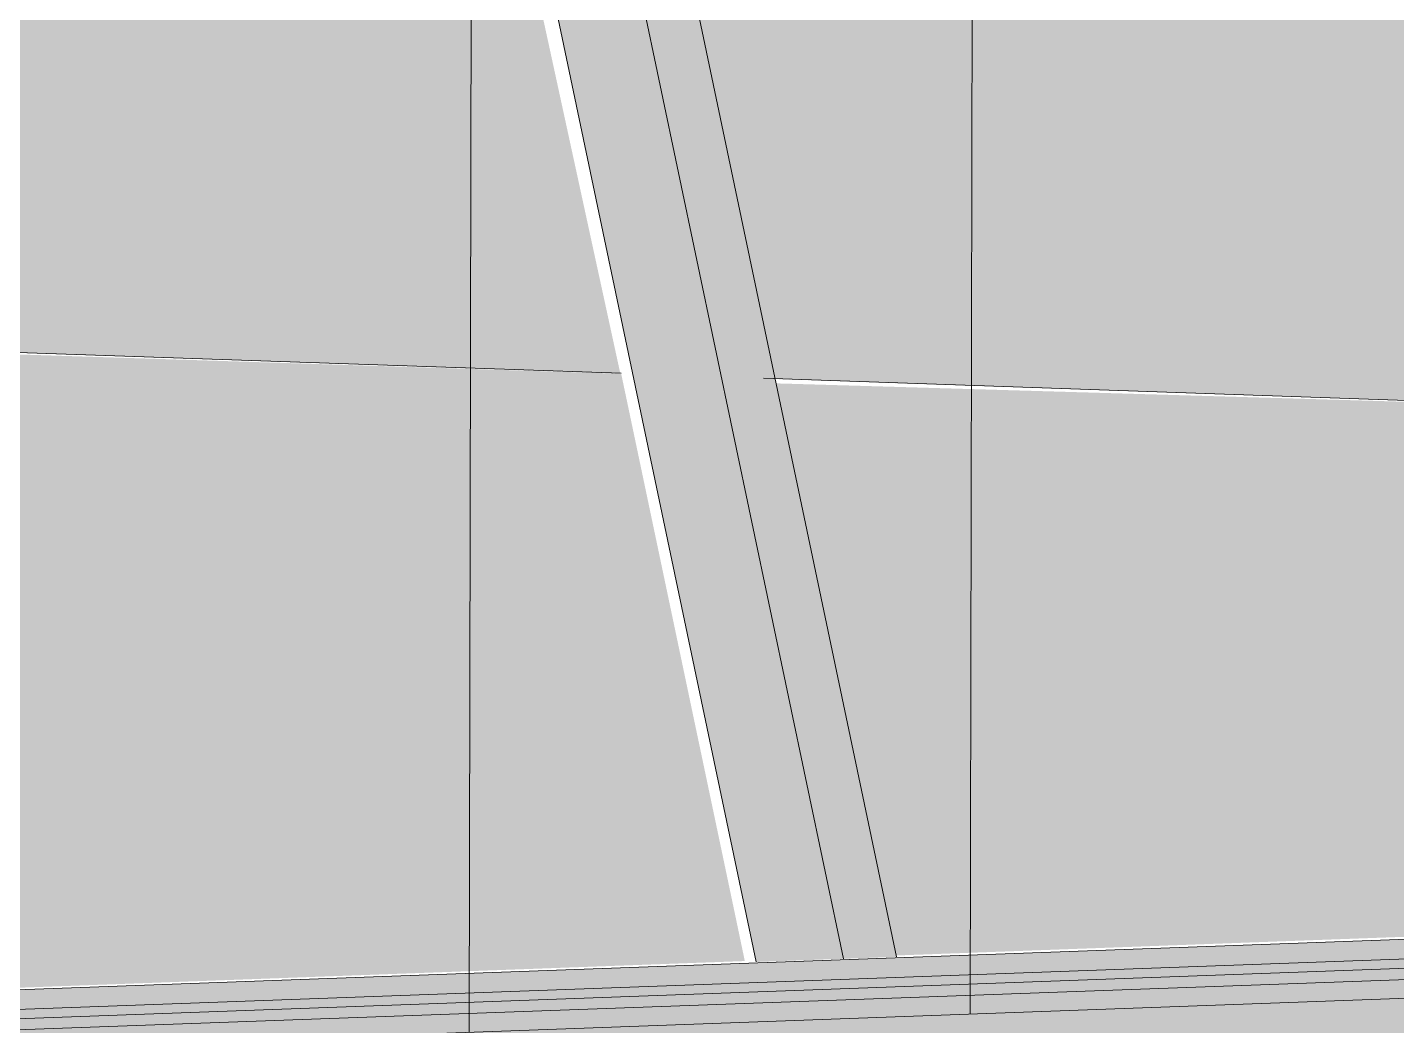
# Model space of a CAD drawing. Header units: inches. Extents: x 31213 to 31218, y -65 to 66.
# Drawn here: x 31215.78963 to 31215.79716, y -64.85412 to -64.84864 of the extents above; entities that cross this region are included whole.
import ezdxf

# ---------------------------------------------------------------- set-up
doc = ezdxf.new("R2010")
doc.units = ezdxf.units.IN
doc.header["$MEASUREMENT"] = 0
for name, color, linetype, lineweight in [('A-GLAZ-CURT', 52, 'Continuous', 9), ('A-GLAZ-CWMG', 51, 'Continuous', 9), ('A-WALL-PATT', 111, 'Continuous', 13), ('I-WALL', 2, 'Continuous', 13), ('M-HVAC-DUCT', 70, 'Continuous', 9), ('Q-SPCQ', 91, 'Continuous', 9), ('S-BEAM', 12, 'Continuous', 9)]:
    doc.layers.add(name, color=color, linetype=linetype, lineweight=lineweight)

# ---------------------------------------------------------------- blocks, each defined once
blk = doc.blocks.new('FP_70-Looking South East')
at = {"layer": 'A-WALL-PATT', "lineweight": 9}
for p, q in [((-6208.764656898729, -64.85406071571585), (-6208.764591070689, -64.81886735022566)), ((-6208.767410637626, -64.8541606386), (-6208.767344574306, -64.81904935575494))]:
    blk.add_line(p, q, dxfattribs=at)

msp = doc.modelspace()

# ---------------------------------------------------------------- hatches: boundary and pattern name
at = {"layer": 'A-GLAZ-CWMG', "lineweight": 5}
for points in [[(31215.76483214827, -64.85514862154584), (31215.89291253633, -64.85050105412044), (31215.89291276743, -64.85034448016292), (31215.76483242878, -64.85500773169395)], [(31215.76483246796, -64.85504766155339), (31215.89291279971, -64.8503888563234), (31215.89291289634, -64.8503233934886), (31215.76483257496, -64.85499392861975)], [(31215.76436905295, -64.85550863160412), (31215.89291266569, -64.85088262255603), (31215.89291322877, -64.85050113071667), (31215.7643697368, -64.85516549225606)]]:
    msp.add_hatch(color=256, dxfattribs=at).paths.add_polyline_path(points, flags=0)
at = {"layer": 'I-WALL', "lineweight": 5}
h = msp.add_hatch(color=256, dxfattribs=at)
h.paths.add_polyline_path([(31215.93026104207, -64.86567019565625), (31215.93026399614, -64.86344190050553), (31215.90694916643, -64.86403720207328), (31215.9063534625, -64.8650507085027), (31215.92672415375, -64.86557854870065)], flags=0)
h.paths.add_polyline_path([(31215.90627946146, -64.86504879100652), (31215.90687293075, -64.86403914861212), (31215.90391415579, -64.86411469552363), (31215.90385793722, -64.86498604508316), (31215.90481461864, -64.86501083436988)], flags=0)
h.paths.add_polyline_path([(31215.90402106955, -64.86245760467693), (31215.90786314058, -64.86235454953136), (31215.90852192834, -64.8611999307723), (31215.90842933001, -64.86109228279014), (31215.90824219597, -64.86062705701862), (31215.90815249353, -64.86028290073354), (31215.90828806179, -64.86011868543476), (31215.90823059392, -64.86011696296215), (31215.90820030437, -64.86015265744759), (31215.90814914861, -64.86012801275125), (31215.90813716625, -64.86011416267394), (31215.90417991856, -64.8599955529135), (31215.90409133151, -64.8613685920797)], flags=0)
h.paths.add_polyline_path([(31215.9079393731, -64.86235250476109), (31215.93026623428, -64.86175363558077), (31215.93026752839, -64.86077747140864), (31215.90960004885, -64.86015800934946), (31215.90918645721, -64.86054369662394), (31215.90926022636, -64.86073849172013), (31215.90925102805, -64.86096634838816), (31215.90915303511, -64.86116030945449), (31215.90899196734, -64.8612720720121), (31215.90872668744, -64.86128871623683), (31215.90856824242, -64.86128257208318), (31215.90817969686, -64.86194362768562)], flags=0)
h.paths.add_polyline_path([(31215.76391397044, -64.86135985242056), (31215.76392394579, -64.85635887129781), (31215.73867578578, -64.85725387735548), (31215.73842192934, -64.86069930910087), (31215.76383384955, -64.86135777634831)], flags=0)
h.paths.add_polyline_path([(31215.90913840489, -64.86048185237053), (31215.90950763058, -64.860155239316), (31215.90852312501, -64.86012573093568), (31215.90912510257, -64.86046622214967)], flags=0)
h.paths.add_polyline_path([(31215.90826821554, -64.86028345805684), (31215.90831381335, -64.86025254268495), (31215.90826869334, -64.86028289491648)], flags=0)
h.paths.add_polyline_path([(31215.73878419695, -64.85578248180931), (31215.74993738483, -64.85537247357932), (31215.74475864202, -64.85518955673724), (31215.74440814718, -64.85501300902403), (31215.74413362675, -64.8547691055508), (31215.74388945876, -64.85444262657067), (31215.74372218742, -64.85414569019271), (31215.74354800987, -64.8537005460786), (31215.74342005565, -64.85320568656122), (31215.74333813651, -64.85258900488377), (31215.74332377116, -64.85198801356685), (31215.74334446222, -64.85157740387605), (31215.74345918476, -64.85090698192278), (31215.7435545807, -64.85053639131932), (31215.74373063317, -64.85007729667893), (31215.74402008331, -64.84958343265956), (31215.74419833573, -64.8493511140677), (31215.74447585825, -64.84910611237271), (31215.74477156756, -64.8489506495895), (31215.74507650045, -64.84888951518968), (31215.76539162239, -64.84958199093657), (31215.76540080852, -64.8449631396498), (31215.73949477226, -64.84613829618543), (31215.73934319133, -64.84819560746809)], flags=0)
h.paths.add_polyline_path([(31215.93027481011, -64.85528476215809), (31215.93027780767, -64.85302365864541), (31215.91781426449, -64.85289123460342), (31215.91567842661, -64.85478072150269), (31215.92672413391, -64.85516215061139)], flags=0)
h.paths.add_polyline_path([(31215.91558692434, -64.85477756175686), (31215.91772048371, -64.8528902381909), (31215.90464730781, -64.85275133685528), (31215.90459282813, -64.85359573498324), (31215.90507496857, -64.85441456409599), (31215.91553249369, -64.85477568216353)], flags=0)
h.paths.add_polyline_path([(31215.90497963153, -64.85441127192793), (31215.90458360178, -64.85373873716), (31215.90454118738, -64.85439613162416), (31215.90481459712, -64.85440557297842)], flags=0)
h.paths.add_polyline_path([(31215.83851643432, -64.85211617235991), (31215.84759715583, -64.85175404932667), (31215.82908567057, -64.84886824994025), (31215.82567108487, -64.85167259821331), (31215.83254457956, -64.85190995295032)], flags=0)
h.paths.add_polyline_path([(31215.82558232864, -64.85166953329377), (31215.8290081414, -64.84885616373302), (31215.82220063801, -64.8477949258678), (31215.81643800953, -64.84767879899724), (31215.81618351621, -64.85134497457159), (31215.82157257664, -64.85153106899345)], flags=0)
h.paths.add_polyline_path([(31215.80511559144, -64.85096277825222), (31215.80512201516, -64.8474507622574), (31215.80432314588, -64.84743466366798), (31215.80376299435, -64.850916070523), (31215.80500207448, -64.85095885829706)], flags=0)
h.paths.add_polyline_path([(31215.80305258679, -64.85089153881053), (31215.80104253949, -64.84773258925833), (31215.80090542082, -64.84776063901566), (31215.8005810776, -64.84769647460952), (31215.80045810293, -64.84756772854492), (31215.80025854939, -64.8470928401103), (31215.8001849957, -64.84681727012217), (31215.80034579387, -64.84664478397599), (31215.80042059985, -64.84666918504061), (31215.80047737485, -64.84664616400617), (31215.80116161535, -64.84701559881299), (31215.80125212905, -64.84715025534378), (31215.80131311365, -64.84730125495135), (31215.80364138769, -64.84731707535367), (31215.803783854, -64.8464309709466), (31215.79984280088, -64.84659905179385), (31215.79985824537, -64.84665466501575), (31215.79987561081, -64.84667483314088), (31215.79987564395, -64.850781832981), (31215.80186693408, -64.85085059598572)], flags=0)
h.paths.add_polyline_path([(31215.80308198929, -64.85079639209638), (31215.80362474484, -64.84742058968642), (31215.80128741296, -64.84737348843075), (31215.80123207512, -64.84756426439507), (31215.80111916631, -64.84771145218075), (31215.80283431485, -64.85040712583933)], flags=0)
h.paths.add_polyline_path([(31215.79821583503, -64.85072451664828), (31215.79819989233, -64.84666911973075), (31215.79290974013, -64.84691749768137), (31215.79367500591, -64.8505677132536), (31215.79819990303, -64.85072396648637)], flags=0)
h.paths.add_polyline_path([(31215.79217417265, -64.84590485557429), (31215.79205621985, -64.84587980178733), (31215.7920737854, -64.84589110682792), (31215.79217140864, -64.8459052156374)], flags=0)
h.paths.add_polyline_path([(31215.79212204632, -64.84603859584695), (31215.79216923288, -64.84601985277698), (31215.79220114758, -64.84595675615937), (31215.79225623848, -64.8460115301674), (31215.7922591768, -64.84597119265263), (31215.79223042617, -64.84591475308291), (31215.79221641784, -64.84587243481253), (31215.7922259901, -64.84583315879578), (31215.79217430139, -64.84583642451075), (31215.79214590328, -64.84600087858851), (31215.79212689889, -64.84602951881087)], flags=0)
h.paths.add_polyline_path([(31215.79199042335, -64.84608491559399), (31215.79214590357, -64.846110178886), (31215.79199105291, -64.8460840243004)], flags=0)
h.paths.add_polyline_path([(31215.78068339263, -64.84433601621517), (31215.78057540306, -64.84442723248713), (31215.7806090556, -64.84442722993506), (31215.78068039396, -64.84433969567202)], flags=0)
h.paths.add_polyline_path([(31215.79289292846, -64.85054070664384), (31215.79218552096, -64.84728728264587), (31215.79198004517, -64.84728604101667), (31215.79198004439, -64.84699061943317), (31215.79190765481, -64.84699096143278), (31215.79190765457, -64.84690013604627), (31215.79153586582, -64.84687356141626), (31215.79153653251, -64.84651963757456), (31215.79198151396, -64.8465004947994), (31215.79195938273, -64.8460734273961), (31215.7918637664, -64.84600450204182), (31215.79182593312, -64.84589436388444), (31215.7917955577, -64.84519440534324), (31215.79176629394, -64.84519459201952), (31215.79176629374, -64.84511942104632), (31215.79170013762, -64.84512234561105), (31215.79173216094, -64.8450194483584), (31215.79145487342, -64.84500121972792), (31215.79143579578, -64.8449295161501), (31215.79143575814, -64.84475347610596), (31215.7819460777, -64.84435603941415), (31215.78183746571, -64.84431006894802), (31215.78173662652, -64.84422210991103), (31215.78067733749, -64.84429114774288), (31215.78068312336, -64.84447572239394), (31215.78065751634, -64.84464449346918), (31215.78065751646, -64.84468222043529), (31215.78322484938, -64.85020684963636), (31215.79258139901, -64.85052994894443)], flags=0)
h.paths.add_polyline_path([(31215.78001028738, -64.84433477081826), (31215.78011110084, -64.84446685578885), (31215.78013229421, -64.84442980889062), (31215.78001175903, -64.84433591716031)], flags=0)
h.paths.add_polyline_path([(31215.7827002375, -64.8501887337989), (31215.78014244537, -64.84474256969071), (31215.78006425227, -64.8446882546677), (31215.78001199912, -64.8445587188998), (31215.78001184445, -64.84433483120637), (31215.77998806902, -64.84430545720313), (31215.77995999124, -64.84430270211496), (31215.7768505737, -64.84444375234371), (31215.77645456888, -64.84997305908031), (31215.78215000209, -64.85016973313239)], flags=0)
h.paths.add_polyline_path([(31215.82167286092, -64.84771264944554), (31215.81649172744, -64.84690495024668), (31215.81644299541, -64.84760697338538), (31215.82157256707, -64.84771062288105)], flags=0)
h.paths.add_polyline_path([(31215.80512214785, -64.8473782213142), (31215.80512398497, -64.84637381608418), (31215.80501303552, -64.84638454581102), (31215.80500206277, -64.8464542060983), (31215.80492714569, -64.8464546235294), (31215.80490036026, -64.8467471637984), (31215.80470922719, -64.84670853892906), (31215.80469675276, -64.84644835768843), (31215.80463726648, -64.84644864144587), (31215.80463726634, -64.8463945740076), (31215.80435925403, -64.84640643087559), (31215.80447747712, -64.84647547707598), (31215.80433478717, -64.84736231169403), (31215.80500206516, -64.84737579489135)], flags=0)
h.paths.add_polyline_path([(31215.80028047126, -64.84681951021548), (31215.80029882936, -64.84681726193206), (31215.80028114013, -64.84681879267937)], flags=0)
h.paths.add_polyline_path([(31215.80016567139, -64.84669976203735), (31215.80029740297, -64.84659488520866), (31215.8002834785, -64.84661528094215), (31215.80017888742, -64.84669028463672)], flags=0)
h.paths.add_polyline_path([(31215.79941026896, -64.84662781351271), (31215.79940952468, -64.84661753046645), (31215.79940952472, -64.84662779018902)], flags=0)
h.paths.add_polyline_path([(31215.80485415658, -64.8454859130096), (31215.80490035695, -64.84547127209554), (31215.80493435486, -64.84540581068264), (31215.80498856773, -64.84545867665335), (31215.80500206009, -64.84542578417643), (31215.80497493024, -64.8453707897941), (31215.80490255898, -64.8453489429819), (31215.80487426888, -64.84544793762107), (31215.80485618301, -64.84548208675423)], flags=0)
h.paths.add_polyline_path([(31215.8047198991, -64.84553278861405), (31215.80486682013, -64.84555716896027), (31215.80472056838, -64.84553187781941)], flags=0)
h.paths.add_polyline_path([(31215.79219836523, -64.84649116601732), (31215.80457693098, -64.84597986130827), (31215.80461121957, -64.8460239323522), (31215.80471052809, -64.84599219061518), (31215.80468680277, -64.84552056145976), (31215.80459199623, -64.84545149505395), (31215.80455328654, -64.84528050836974), (31215.80453599113, -64.84504114212912), (31215.80232258335, -64.84469608873269), (31215.80231870834, -64.84485825016014), (31215.80225761503, -64.84504161217735), (31215.80215219703, -64.8451505397568), (31215.80209142804, -64.84516693184277), (31215.79275267739, -64.84480457451856), (31215.79275244577, -64.84492785004677), (31215.79268683284, -64.84495432152285), (31215.79268675108, -64.8449978353627), (31215.79248741489, -64.8450363407159), (31215.79248729004, -64.84510274720536), (31215.79242242879, -64.84509771032077), (31215.79239500618, -64.84517174502054), (31215.79235975035, -64.84517127395736), (31215.79232695163, -64.84599730516825), (31215.79221618096, -64.84609962867859), (31215.79219986846, -64.8461104210589), (31215.79219888952, -64.84635837143071)], flags=0)
h.paths.add_polyline_path([(31215.80512400921, -64.84636056223201), (31215.80512401699, -64.84635631110511), (31215.80507556586, -64.8463600849913)], flags=0)
h.paths.add_polyline_path([(31215.80492877772, -64.8460102891478), (31215.80512468304, -64.84599216026248), (31215.80512625422, -64.84513315964149), (31215.80509118894, -64.84512769323199), (31215.80506924817, -64.84543024040998), (31215.80494840963, -64.84554728496944), (31215.80493043687, -64.84555857407906), (31215.80492878257, -64.84600896778826)], flags=0)
h.paths.add_polyline_path([(31215.79204860328, -64.84598617372983), (31215.79205845704, -64.84595612552147), (31215.79204642849, -64.84598307679657)], flags=0)
h.paths.add_polyline_path([(31215.80477712646, -64.84543348576472), (31215.80479047112, -64.84540248820466), (31215.80477464455, -64.84542991678512)], flags=0)
h.paths.add_polyline_path([(31215.80490258703, -64.84533361765375), (31215.80496288221, -64.84530715763434), (31215.80495817011, -64.8452782571284), (31215.80490268208, -64.84528167125929), (31215.80490258937, -64.84533233718417)], flags=0)
h.paths.add_polyline_path([(31215.79201177093, -64.84501411979015), (31215.79198402592, -64.84500829045307), (31215.79201012724, -64.84501405630407)], flags=0)
h.paths.add_polyline_path([(31215.7922361405, -64.84500751316685), (31215.79221641551, -64.84500061288188), (31215.79223596883, -64.84500750653402)], flags=0)
h.paths.add_polyline_path([(31215.73960528682, -64.84463835239988), (31215.76540385054, -64.8434335867356), (31215.7654127833, -64.83894213237346), (31215.74026315102, -64.83502149648871), (31215.74031024269, -64.83507043573982), (31215.73999063571, -64.8394082576158)], flags=0)
h.paths.add_polyline_path([(31215.78056448806, -64.84448191563645), (31215.7805689587, -64.84445213499782), (31215.78056155969, -64.844475731603)], flags=0)
h.paths.add_polyline_path([(31215.79216673546, -64.84392873202565), (31215.79208740821, -64.84388664314656), (31215.79209745686, -64.84386463521666), (31215.79216445374, -64.84388663723632)], flags=0)
h.paths.add_polyline_path([(31215.7995230205, -64.84425965823452), (31215.79731453558, -64.84391537227567), (31215.79466193925, -64.84378079039143), (31215.79455093093, -64.84373437095086), (31215.79444785371, -64.84364549982838), (31215.78956200784, -64.84386713287381), (31215.79217863396, -64.84396473067805), (31215.79216673546, -64.84392873202565), (31215.79223314119, -64.84397239200936), (31215.79944581952, -64.84425661603977)], flags=0)
h.paths.add_polyline_path([(31215.77773975063, -64.84285751323691), (31215.78758074818, -64.84239794905012), (31215.77711395328, -64.84076625554285), (31215.77696638378, -64.8428267280062), (31215.77766965808, -64.84285472307944)], flags=0)
at = {"layer": 'M-HVAC-DUCT', "lineweight": 5}
h = msp.add_hatch(color=256, dxfattribs=at)
h.paths.add_polyline_path([(31215.94157446886, -64.8582869177468), (31215.94157605876, -64.85567523005771), (31215.91565836766, -64.85480185632028), (31215.91277369787, -64.85735540133057), (31215.94152670539, -64.85828537291124)], flags=0)
h.paths.add_polyline_path([(31215.9126817594, -64.85735242772279), (31215.9155900129, -64.85477788754645), (31215.90509161333, -64.85443715550123), (31215.9066957324, -64.857158818933), (31215.9092015317, -64.85723986513786)], flags=0)
h.paths.add_polyline_path([(31215.90660064671, -64.85715574353318), (31215.90498284293, -64.85441160386524), (31215.90454335134, -64.85441823279429), (31215.90437305889, -64.85708369564863), (31215.9048198321, -64.85709814583767)], flags=0)
h.paths.add_polyline_path([(31215.79746844822, -64.85362603127489), (31215.79821788404, -64.85359847987917), (31215.79819491468, -64.85072403446017), (31215.79368512015, -64.85059207327166), (31215.79430205667, -64.85352361923476), (31215.79529775853, -64.85355582367247)], flags=0)
h.paths.add_polyline_path([(31215.79987025381, -64.85353773405771), (31215.80266512075, -64.85343498678509), (31215.80305706288, -64.850891932735), (31215.79987297807, -64.85080564091828), (31215.79987089421, -64.85317558522408)], flags=0)
h.paths.add_polyline_path([(31215.79352002688, -64.85349832569008), (31215.79289753896, -64.85054110703621), (31215.78324140543, -64.85023161904029), (31215.78462817295, -64.85321073241991), (31215.79258891699, -64.85346821038003)], flags=0)
h.paths.add_polyline_path([(31215.80336921152, -64.85340910240214), (31215.80463181409, -64.8533626855337), (31215.80362626311, -64.85180699820533), (31215.80338824593, -64.85329073981207)], flags=0)
h.paths.add_polyline_path([(31215.80471959346, -64.8533594585137), (31215.80511843305, -64.853344795982), (31215.8051200404, -64.85096317086975), (31215.803764176, -64.85093994167187), (31215.8036473089, -64.85167539230149), (31215.80470326112, -64.85333379209797)], flags=0)
h.paths.add_polyline_path([(31215.78410465132, -64.85319379992238), (31215.78270498441, -64.85018914073278), (31215.7764582072, -64.84999750382657), (31215.77625000818, -64.85293975363204), (31215.7821577476, -64.8531308303309)], flags=0)
h.paths.add_polyline_path([(31215.81607944148, -64.8529418167821), (31215.82445341953, -64.85260227658506), (31215.82558651202, -64.85166991306242), (31215.81618667203, -64.85136869153534), (31215.81609353236, -64.8527375583937)], flags=0)
h.paths.add_polyline_path([(31215.82450999725, -64.85263184992206), (31215.83852045303, -64.85211654411843), (31215.82564863921, -64.85169526174505), (31215.82454232822, -64.85260528085226)], flags=0)
h.paths.add_polyline_path([(31215.7653937521, -64.8525886248113), (31215.76539658643, -64.84959145221254), (31215.74538723051, -64.84892512054836), (31215.74568337412, -64.84905556303524), (31215.74596117556, -64.84927737897176), (31215.74621216128, -64.84958388025093), (31215.74642866491, -64.84996578282497), (31215.74660406513, -64.85041148528425), (31215.74673299199, -64.85090742103253), (31215.74681149502, -64.85143847340316), (31215.7468371672, -64.8519884407581), (31215.76538239128, -64.85258825736342)], flags=0)
h = msp.add_hatch(color=256, dxfattribs=at)
h.paths.add_polyline_path([(31215.94156909268, -64.8611163902856), (31215.94157446886, -64.8582869177468), (31215.91277369787, -64.85735540133057), (31215.90960320658, -64.86015828824624), (31215.94152495672, -64.86111506741462)], flags=0)
h.paths.add_polyline_path([(31215.90951078938, -64.8601555182588), (31215.9126817594, -64.85735242772279), (31215.9066957324, -64.857158818933), (31215.90845609445, -64.86008911367652), (31215.90852629524, -64.86012601036865), (31215.90919955334, -64.86014618969246)], flags=0)
h.paths.add_polyline_path([(31215.90829491513, -64.8601190752955), (31215.90830866886, -64.86005895515869), (31215.90828422232, -64.86005822122509), (31215.90823376754, -64.86011724254095), (31215.90829123474, -64.86011896498492)], flags=0)
h.paths.add_polyline_path([(31215.90821515681, -64.8601166847283), (31215.90823940275, -64.86004262834321), (31215.90829039905, -64.86002781478317), (31215.90660064671, -64.85715574353318), (31215.90437305889, -64.85708369564863), (31215.90418313934, -64.85999583451448), (31215.90818066084, -64.86008968919563), (31215.90820077793, -64.86011625375528), (31215.90820347827, -64.86011633469165)], flags=0)
h.paths.add_polyline_path([(31215.74994258059, -64.8553728375662), (31215.76538850043, -64.85478507261527), (31215.76538239128, -64.85258825736342), (31215.7468371672, -64.8519884407581), (31215.74680187846, -64.85258942385707), (31215.7467285124, -64.85307790948538), (31215.74659751551, -64.85358416297866), (31215.7464202433, -64.85404386345837), (31215.74620212247, -64.85444301460223), (31215.74593074853, -64.85478617494516), (31215.74567105277, -64.8550133831214), (31215.74537431353, -64.85516734267438), (31215.7450686436, -64.85522675280052), (31215.74711720614, -64.85528815363064)], flags=0)
h.paths.add_polyline_path([(31215.77614435077, -64.85440991054477), (31215.7845266248, -64.85410178532925), (31215.78410465132, -64.85319379992238), (31215.77625000818, -64.85293975363204), (31215.77617338321, -64.85400707816062)], flags=0)
h.paths.add_polyline_path([(31215.78503346842, -64.85408315367283), (31215.79357674166, -64.85376909630729), (31215.79352002688, -64.85349832569008), (31215.78462817295, -64.85321073241991), (31215.78488187664, -64.85375677243503)], flags=0)
h.paths.add_polyline_path([(31215.7943475624, -64.85374075976877), (31215.79746844822, -64.85362603127489), (31215.79430205667, -64.85352361923476)], flags=0)
at = {"layer": 'Q-SPCQ', "lineweight": 5}
for points in [[(31215.79363894528, -64.8537740755858), (31215.79411934973, -64.85375649742775), (31215.79267645625, -64.84688271944229), (31215.79236029513, -64.84690581941607), (31215.79221367268, -64.84698201330349), (31215.79339081012, -64.85259160042375)], [(31215.79411934973, -64.85375649742775), (31215.7944103128, -64.8537457949521), (31215.79296823321, -64.8468772591571), (31215.79267854938, -64.84689269083098), (31215.79387482898, -64.85259162876812)]]:
    msp.add_hatch(color=256, dxfattribs=at).paths.add_polyline_path(points, flags=0)
at = {"layer": 'S-BEAM', "lineweight": 5}
for points in [[(31215.72803303196, -64.85627946702452), (31216.3456068265, -64.83375658428105), (31216.34571503501, -64.83359437626076), (31215.72803300658, -64.85617767280279)], [(31215.72760536775, -64.85683462095169), (31215.76399109135, -64.85549540459292), (31215.76399209245, -64.85499345414912), (31215.76483232525, -64.85499391041024), (31215.76483232629, -64.85514860081597), (31215.89291242837, -64.85050104217872), (31215.89291273312, -64.8502945754794), (31215.89340652365, -64.85029475627843), (31215.89342856902, -64.85086743788371), (31215.94183174908, -64.84910829953527), (31215.94183251248, -64.84851155527015), (31215.94236740525, -64.84849453872687), (31215.94280045248, -64.84851216543785), (31215.94280045325, -64.8486907881493), (31216.18553890612, -64.83988269715925), (31216.18556738294, -64.83962794611462), (31216.18626909813, -64.83960331095597), (31216.18626909886, -64.84032950930818), (31216.26007010764, -64.837652267371), (31216.26009956366, -64.83691140924195), (31216.26086509795, -64.8368858449153), (31216.26126504416, -64.83691342414646), (31216.26126548781, -64.83713485637034), (31216.34560692586, -64.83404493069641), (31216.3456068265, -64.83375658428105), (31215.72760652288, -64.85629502178746)]]:
    msp.add_hatch(color=256, dxfattribs=at).paths.add_polyline_path(points, flags=0)

# ---------------------------------------------------------------- linework, layer by layer
at = {"layer": 'A-GLAZ-CWMG'}
for p, q in [((31215.89291279971, -64.85038885632335), (31215.76475535369, -64.85505046651456)), ((31215.89291289634, -64.85032339348851), (31215.76475547098, -64.8549915650739)), ((31215.89291322878, -64.85050113071664), (31215.76436973679, -64.85516549225615))]:
    msp.add_line(p, q, dxfattribs=at)
at = {"layer": 'M-HVAC-DUCT'}
for p, q in [((31215.78322917651, -64.850204468399), (31215.79289784225, -64.85053836376395)), ((31215.79367990731, -64.85056537140984), (31215.79822126077, -64.85072220141232))]:
    msp.add_line(p, q, dxfattribs=at)
at = {"layer": 'Q-SPCQ'}
for p, q in [((31215.79267781089, -64.84688917281498), (31215.79411934974, -64.85375649742788)), ((31215.79296740731, -64.84687332538164), (31215.7944103128, -64.8537457949521)), ((31215.79363894529, -64.85377407558569), (31215.79221367268, -64.84698201330355))]:
    msp.add_line(p, q, dxfattribs=at)
at = {"layer": 'S-BEAM'}
for p, q in [((31215.72803300658, -64.85617767280289), (31216.34571503499, -64.83359437626119)), ((31215.72803303197, -64.85627946702454), (31216.3456068265, -64.83375658428118))]:
    msp.add_line(p, q, dxfattribs=at)

# ---------------------------------------------------------------- block references
at = {"layer": 'A-GLAZ-CURT'}
msp.add_blockref('FP_70-Looking South East', (37424.55947253409, 0), dxfattribs=at)

doc.saveas('drawing.dxf')
